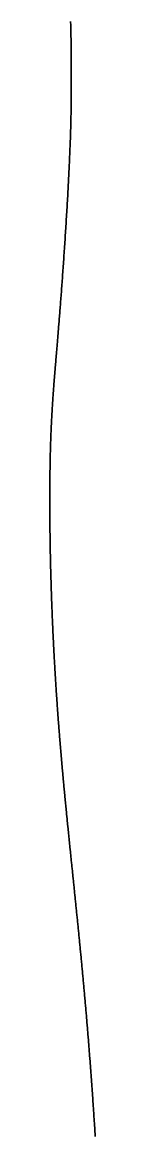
# Model space of a CAD drawing. Header units: inches. Extents: x 130170 to 284068, y 377793 to 804530.
# Drawn here: x 259867 to 259869.1, y 742876.7 to 742929.3 of the extents above; entities that cross this region are included whole.
import ezdxf

# ---------------------------------------------------------------- set-up
doc = ezdxf.new("R2010")
doc.units = ezdxf.units.IN
doc.header["$MEASUREMENT"] = 0
doc.layers.add('muni_il', color=7, linetype='Continuous')

msp = doc.modelspace()

# ---------------------------------------------------------------- linework, layer by layer
at = {"layer": 'muni_il'}
for points in [[(259869.118, 742876.676), (259869.114, 742876.746), (259869.109, 742876.816), (259869.105, 742876.886), (259869.101, 742876.956), (259869.096, 742877.026), (259869.092, 742877.096), (259869.087, 742877.167), (259869.083, 742877.237), (259869.078, 742877.308), (259869.074, 742877.378), (259869.069, 742877.449), (259869.065, 742877.519), (259869.06, 742877.59), (259869.056, 742877.661), (259869.051, 742877.732), (259869.046, 742877.803), (259869.042, 742877.874), (259869.037, 742877.945), (259869.032, 742878.016), (259869.027, 742878.087), (259869.023, 742878.159), (259869.018, 742878.23), (259869.013, 742878.301), (259869.008, 742878.373), (259869.003, 742878.444), (259868.998, 742878.516), (259868.993, 742878.588), (259868.988, 742878.659), (259868.983, 742878.731), (259868.978, 742878.803), (259868.973, 742878.874), (259868.968, 742878.946), (259868.963, 742879.018), (259868.958, 742879.09), (259868.953, 742879.162), (259868.948, 742879.234), (259868.943, 742879.305), (259868.937, 742879.377), (259868.932, 742879.449), (259868.927, 742879.521), (259868.922, 742879.593), (259868.916, 742879.665), (259868.911, 742879.737), (259868.906, 742879.809), (259868.9, 742879.882), (259868.895, 742879.954), (259868.889, 742880.026), (259868.884, 742880.098), (259868.878, 742880.17), (259868.873, 742880.242), (259868.867, 742880.314), (259868.862, 742880.386), (259868.856, 742880.458), (259868.851, 742880.53), (259868.845, 742880.602), (259868.839, 742880.674), (259868.834, 742880.746), (259868.828, 742880.818), (259868.823, 742880.89), (259868.817, 742880.962), (259868.811, 742881.034), (259868.805, 742881.106), (259868.8, 742881.177), (259868.794, 742881.249), (259868.788, 742881.321), (259868.782, 742881.393), (259868.776, 742881.464), (259868.771, 742881.536), (259868.765, 742881.608), (259868.759, 742881.679), (259868.753, 742881.751), (259868.747, 742881.822), (259868.741, 742881.894), (259868.735, 742881.965), (259868.729, 742882.036), (259868.723, 742882.107), (259868.717, 742882.179), (259868.711, 742882.25), (259868.705, 742882.321), (259868.699, 742882.392), (259868.693, 742882.463), (259868.687, 742882.533), (259868.681, 742882.604), (259868.675, 742882.675), (259868.669, 742882.746), (259868.663, 742882.816), (259868.656, 742882.887), (259868.65, 742882.957), (259868.644, 742883.027), (259868.638, 742883.098), (259868.632, 742883.168), (259868.625, 742883.238), (259868.619, 742883.308), (259868.613, 742883.378), (259868.607, 742883.447), (259868.6, 742883.517), (259868.594, 742883.587), (259868.588, 742883.656), (259868.582, 742883.726), (259868.575, 742883.795), (259868.569, 742883.864), (259868.563, 742883.933), (259868.556, 742884.002), (259868.55, 742884.071), (259868.544, 742884.14), (259868.537, 742884.209), (259868.531, 742884.277), (259868.525, 742884.346), (259868.518, 742884.414), (259868.512, 742884.483), (259868.506, 742884.551), (259868.499, 742884.619), (259868.493, 742884.687), (259868.487, 742884.754), (259868.48, 742884.822), (259868.474, 742884.89), (259868.467, 742884.957), (259868.461, 742885.025), (259868.455, 742885.092), (259868.448, 742885.159), (259868.442, 742885.226), (259868.435, 742885.293), (259868.429, 742885.359), (259868.422, 742885.426), (259868.416, 742885.492), (259868.41, 742885.559), (259868.403, 742885.625), (259868.397, 742885.691), (259868.39, 742885.757), (259868.384, 742885.823), (259868.378, 742885.888), (259868.371, 742885.954), (259868.365, 742886.019), (259868.358, 742886.085), (259868.352, 742886.15), (259868.345, 742886.215), (259868.339, 742886.28), (259868.333, 742886.344), (259868.326, 742886.409), (259868.32, 742886.473), (259868.313, 742886.538), (259868.307, 742886.602), (259868.301, 742886.666), (259868.294, 742886.73), (259868.288, 742886.793), (259868.281, 742886.857), (259868.275, 742886.92), (259868.269, 742886.984), (259868.262, 742887.047), (259868.256, 742887.11), (259868.25, 742887.173), (259868.243, 742887.236), (259868.237, 742887.298), (259868.231, 742887.361), (259868.224, 742887.423), (259868.218, 742887.485), (259868.212, 742887.548), (259868.205, 742887.609), (259868.199, 742887.671), (259868.193, 742887.733), (259868.187, 742887.794), (259868.18, 742887.855), (259868.174, 742887.917), (259868.168, 742887.978), (259868.162, 742888.039), (259868.155, 742888.099), (259868.149, 742888.16), (259868.143, 742888.221), (259868.137, 742888.281), (259868.131, 742888.341), (259868.125, 742888.401), (259868.118, 742888.461), (259868.112, 742888.521), (259868.106, 742888.58), (259868.1, 742888.64), (259868.094, 742888.699), (259868.088, 742888.758), (259868.082, 742888.817), (259868.076, 742888.876), (259868.07, 742888.935), (259868.064, 742888.994), (259868.058, 742889.052), (259868.052, 742889.11), (259868.046, 742889.169), (259868.04, 742889.227), (259868.034, 742889.284), (259868.028, 742889.342), (259868.022, 742889.4), (259868.016, 742889.457), (259868.01, 742889.515), (259868.004, 742889.572), (259867.998, 742889.629), (259867.992, 742889.686), (259867.986, 742889.743), (259867.981, 742889.799), (259867.975, 742889.856), (259867.969, 742889.912), (259867.963, 742889.968), (259867.957, 742890.024), (259867.952, 742890.081), (259867.946, 742890.136), (259867.94, 742890.192), (259867.935, 742890.248), (259867.929, 742890.303), (259867.923, 742890.358), (259867.918, 742890.414), (259867.912, 742890.469), (259867.906, 742890.523), (259867.901, 742890.578), (259867.895, 742890.633), (259867.89, 742890.688), (259867.884, 742890.742), (259867.879, 742890.796), (259867.873, 742890.85), (259867.868, 742890.904), (259867.862, 742890.958), (259867.857, 742891.012), (259867.851, 742891.066), (259867.846, 742891.119), (259867.841, 742891.173), (259867.835, 742891.226), (259867.83, 742891.279), (259867.825, 742891.332), (259867.819, 742891.385), (259867.814, 742891.438), (259867.809, 742891.49), (259867.803, 742891.543), (259867.798, 742891.595), (259867.793, 742891.648), (259867.788, 742891.7), (259867.783, 742891.752), (259867.778, 742891.804), (259867.772, 742891.856), (259867.767, 742891.907), (259867.762, 742891.959), (259867.757, 742892.011), (259867.752, 742892.062), (259867.747, 742892.113), (259867.742, 742892.164), (259867.737, 742892.215), (259867.732, 742892.266), (259867.727, 742892.317), (259867.722, 742892.368), (259867.717, 742892.419), (259867.713, 742892.469), (259867.708, 742892.519), (259867.703, 742892.57), (259867.698, 742892.62), (259867.693, 742892.67), (259867.688, 742892.72), (259867.684, 742892.77), (259867.679, 742892.82), (259867.674, 742892.869), (259867.669, 742892.919), (259867.665, 742892.968), (259867.66, 742893.018), (259867.656, 742893.067), (259867.651, 742893.116), (259867.646, 742893.165), (259867.642, 742893.214), (259867.637, 742893.263), (259867.633, 742893.312), (259867.628, 742893.361), (259867.624, 742893.409), (259867.619, 742893.458), (259867.615, 742893.506), (259867.61, 742893.554), (259867.606, 742893.603), (259867.602, 742893.651), (259867.597, 742893.699), (259867.593, 742893.747), (259867.588, 742893.795), (259867.584, 742893.842), (259867.58, 742893.89), (259867.576, 742893.938), (259867.571, 742893.985), (259867.567, 742894.033), (259867.563, 742894.08), (259867.559, 742894.127), (259867.555, 742894.174), (259867.55, 742894.221), (259867.546, 742894.269), (259867.542, 742894.316), (259867.538, 742894.362), (259867.534, 742894.409), (259867.53, 742894.456), (259867.526, 742894.502), (259867.522, 742894.549), (259867.518, 742894.595), (259867.514, 742894.642), (259867.51, 742894.688), (259867.506, 742894.734), (259867.502, 742894.781), (259867.498, 742894.827), (259867.494, 742894.873), (259867.49, 742894.919), (259867.486, 742894.964), (259867.483, 742895.01), (259867.479, 742895.056), (259867.475, 742895.102), (259867.471, 742895.147), (259867.468, 742895.193), (259867.464, 742895.238), (259867.46, 742895.283), (259867.456, 742895.329), (259867.453, 742895.374), (259867.449, 742895.419), (259867.445, 742895.464), (259867.442, 742895.509), (259867.438, 742895.554), (259867.435, 742895.599), (259867.431, 742895.644), (259867.428, 742895.689), (259867.424, 742895.733), (259867.42, 742895.778), (259867.417, 742895.823), (259867.413, 742895.867), (259867.41, 742895.912), (259867.407, 742895.956), (259867.403, 742896), (259867.4, 742896.045), (259867.396, 742896.089), (259867.393, 742896.133), (259867.389, 742896.177), (259867.386, 742896.221), (259867.383, 742896.265), (259867.379, 742896.309), (259867.376, 742896.353), (259867.373, 742896.397), (259867.37, 742896.441), (259867.366, 742896.485), (259867.363, 742896.528), (259867.36, 742896.572), (259867.357, 742896.616), (259867.354, 742896.659), (259867.35, 742896.703), (259867.347, 742896.746), (259867.344, 742896.79), (259867.341, 742896.833), (259867.338, 742896.876), (259867.335, 742896.92), (259867.332, 742896.963), (259867.329, 742897.006), (259867.326, 742897.049), (259867.323, 742897.092), (259867.32, 742897.135), (259867.317, 742897.178), (259867.314, 742897.221), (259867.311, 742897.264), (259867.308, 742897.307), (259867.305, 742897.35), (259867.302, 742897.393), (259867.299, 742897.436), (259867.296, 742897.479), (259867.293, 742897.521), (259867.29, 742897.564), (259867.288, 742897.607), (259867.285, 742897.649), (259867.282, 742897.692), (259867.279, 742897.735), (259867.276, 742897.777), (259867.274, 742897.82), (259867.271, 742897.862), (259867.268, 742897.904), (259867.265, 742897.947), (259867.263, 742897.989), (259867.26, 742898.032), (259867.257, 742898.074), (259867.255, 742898.116), (259867.252, 742898.159), (259867.249, 742898.201), (259867.247, 742898.243), (259867.244, 742898.285), (259867.241, 742898.328), (259867.239, 742898.37), (259867.236, 742898.412), (259867.234, 742898.454), (259867.231, 742898.496), (259867.229, 742898.538), (259867.226, 742898.58), (259867.224, 742898.623), (259867.221, 742898.665), (259867.219, 742898.707), (259867.216, 742898.749), (259867.214, 742898.791), (259867.211, 742898.833), (259867.209, 742898.875), (259867.207, 742898.917), (259867.204, 742898.959), (259867.202, 742899.001), (259867.199, 742899.043), (259867.197, 742899.085), (259867.195, 742899.127), (259867.192, 742899.169), (259867.19, 742899.211), (259867.188, 742899.252), (259867.185, 742899.294), (259867.183, 742899.336), (259867.181, 742899.378), (259867.179, 742899.42), (259867.176, 742899.462), (259867.174, 742899.504), (259867.172, 742899.546), (259867.17, 742899.588), (259867.167, 742899.63), (259867.165, 742899.672), (259867.163, 742899.714), (259867.161, 742899.755), (259867.159, 742899.797), (259867.157, 742899.839), (259867.154, 742899.881), (259867.152, 742899.923), (259867.15, 742899.965), (259867.148, 742900.007), (259867.146, 742900.049), (259867.144, 742900.091), (259867.142, 742900.133), (259867.14, 742900.175), (259867.138, 742900.217), (259867.136, 742900.26), (259867.134, 742900.302), (259867.132, 742900.344), (259867.13, 742900.386), (259867.128, 742900.428), (259867.126, 742900.47), (259867.124, 742900.512), (259867.122, 742900.554), (259867.12, 742900.597), (259867.118, 742900.639), (259867.116, 742900.681), (259867.114, 742900.723), (259867.113, 742900.765), (259867.111, 742900.808), (259867.109, 742900.85), (259867.107, 742900.892), (259867.105, 742900.935), (259867.103, 742900.977), (259867.102, 742901.02), (259867.1, 742901.062), (259867.098, 742901.104), (259867.096, 742901.147), (259867.094, 742901.189), (259867.093, 742901.232), (259867.091, 742901.274), (259867.089, 742901.317), (259867.088, 742901.36), (259867.086, 742901.402), (259867.084, 742901.445), (259867.082, 742901.488), (259867.081, 742901.53), (259867.079, 742901.573), (259867.077, 742901.616), (259867.076, 742901.659), (259867.074, 742901.702), (259867.073, 742901.745), (259867.071, 742901.787), (259867.069, 742901.83), (259867.068, 742901.873), (259867.066, 742901.916), (259867.065, 742901.959), (259867.063, 742902.002), (259867.062, 742902.046), (259867.06, 742902.089), (259867.059, 742902.132), (259867.057, 742902.175), (259867.056, 742902.218), (259867.054, 742902.262), (259867.053, 742902.305), (259867.051, 742902.348), (259867.05, 742902.392), (259867.048, 742902.435), (259867.047, 742902.479), (259867.046, 742902.522), (259867.044, 742902.566), (259867.043, 742902.609), (259867.042, 742902.653), (259867.04, 742902.696), (259867.039, 742902.74), (259867.038, 742902.784), (259867.036, 742902.828), (259867.035, 742902.871), (259867.034, 742902.915), (259867.032, 742902.959), (259867.031, 742903.003), (259867.03, 742903.047), (259867.029, 742903.091), (259867.027, 742903.135), (259867.026, 742903.179), (259867.025, 742903.223), (259867.024, 742903.267), (259867.023, 742903.311), (259867.021, 742903.355), (259867.02, 742903.399), (259867.019, 742903.443), (259867.018, 742903.487), (259867.017, 742903.532), (259867.016, 742903.576), (259867.015, 742903.62), (259867.014, 742903.665), (259867.013, 742903.709), (259867.012, 742903.753), (259867.011, 742903.798), (259867.01, 742903.842), (259867.009, 742903.886), (259867.008, 742903.931), (259867.007, 742903.975), (259867.006, 742904.02), (259867.005, 742904.065), (259867.004, 742904.109), (259867.003, 742904.154), (259867.002, 742904.198), (259867.001, 742904.243), (259867, 742904.288), (259867, 742904.332), (259866.999, 742904.377), (259866.998, 742904.421), (259866.997, 742904.466), (259866.996, 742904.511), (259866.996, 742904.556), (259866.995, 742904.6), (259866.994, 742904.645), (259866.993, 742904.69), (259866.992, 742904.735), (259866.992, 742904.779), (259866.991, 742904.824), (259866.99, 742904.869), (259866.99, 742904.914), (259866.989, 742904.959), (259866.989, 742905.003), (259866.988, 742905.048), (259866.987, 742905.093), (259866.987, 742905.138), (259866.986, 742905.183), (259866.986, 742905.227), (259866.985, 742905.272), (259866.985, 742905.317), (259866.984, 742905.362), (259866.984, 742905.406), (259866.983, 742905.451), (259866.982, 742905.496), (259866.982, 742905.541), (259866.982, 742905.585), (259866.981, 742905.63), (259866.981, 742905.675), (259866.98, 742905.719), (259866.98, 742905.764), (259866.98, 742905.809), (259866.979, 742905.853), (259866.979, 742905.898), (259866.979, 742905.943), (259866.979, 742905.987), (259866.978, 742906.032), (259866.978, 742906.076), (259866.978, 742906.121), (259866.978, 742906.165), (259866.977, 742906.21), (259866.977, 742906.254), (259866.977, 742906.298), (259866.977, 742906.343), (259866.977, 742906.387), (259866.977, 742906.431), (259866.977, 742906.475), (259866.976, 742906.52), (259866.976, 742906.564), (259866.976, 742906.608), (259866.976, 742906.652), (259866.976, 742906.696), (259866.976, 742906.74), (259866.976, 742906.784), (259866.976, 742906.828), (259866.976, 742906.871), (259866.977, 742906.915), (259866.977, 742906.959), (259866.977, 742907.003), (259866.977, 742907.046), (259866.977, 742907.09), (259866.977, 742907.133), (259866.977, 742907.177), (259866.978, 742907.22), (259866.978, 742907.263), (259866.978, 742907.307), (259866.978, 742907.35), (259866.979, 742907.393), (259866.979, 742907.436), (259866.979, 742907.479), (259866.98, 742907.522), (259866.98, 742907.565), (259866.98, 742907.608), (259866.981, 742907.65), (259866.981, 742907.693), (259866.981, 742907.736), (259866.982, 742907.778), (259866.982, 742907.821), (259866.983, 742907.863), (259866.983, 742907.906), (259866.984, 742907.948), (259866.984, 742907.99), (259866.985, 742908.032), (259866.986, 742908.074), (259866.986, 742908.116), (259866.987, 742908.158), (259866.987, 742908.2), (259866.988, 742908.242), (259866.989, 742908.283), (259866.989, 742908.325), (259866.99, 742908.366), (259866.991, 742908.408), (259866.992, 742908.449), (259866.992, 742908.491), (259866.993, 742908.532), (259866.994, 742908.573), (259866.995, 742908.614), (259866.996, 742908.655), (259866.997, 742908.696), (259866.998, 742908.737), (259866.999, 742908.777), (259866.999, 742908.818), (259867, 742908.859), (259867.001, 742908.899), (259867.002, 742908.94), (259867.003, 742908.98), (259867.005, 742909.02), (259867.006, 742909.061), (259867.007, 742909.101), (259867.008, 742909.141), (259867.009, 742909.181), (259867.01, 742909.221), (259867.011, 742909.261), (259867.013, 742909.301), (259867.014, 742909.34), (259867.015, 742909.38), (259867.016, 742909.42), (259867.018, 742909.459), (259867.019, 742909.499), (259867.02, 742909.538), (259867.021, 742909.577), (259867.023, 742909.617), (259867.024, 742909.656), (259867.026, 742909.695), (259867.027, 742909.734), (259867.029, 742909.774), (259867.03, 742909.813), (259867.032, 742909.852), (259867.033, 742909.891), (259867.035, 742909.93), (259867.037, 742909.969), (259867.038, 742910.008), (259867.04, 742910.046), (259867.042, 742910.085), (259867.043, 742910.124), (259867.045, 742910.163), (259867.047, 742910.202), (259867.049, 742910.24), (259867.05, 742910.279), (259867.052, 742910.318), (259867.054, 742910.357), (259867.056, 742910.396), (259867.058, 742910.434), (259867.06, 742910.473), (259867.062, 742910.512), (259867.064, 742910.551), (259867.066, 742910.59), (259867.068, 742910.628), (259867.07, 742910.667), (259867.072, 742910.706), (259867.074, 742910.745), (259867.077, 742910.784), (259867.079, 742910.823), (259867.081, 742910.863), (259867.083, 742910.902), (259867.086, 742910.941), (259867.088, 742910.981), (259867.09, 742911.02), (259867.093, 742911.06), (259867.095, 742911.099), (259867.098, 742911.139), (259867.1, 742911.179), (259867.103, 742911.219), (259867.105, 742911.259), (259867.108, 742911.299), (259867.111, 742911.34), (259867.113, 742911.38), (259867.116, 742911.421), (259867.119, 742911.461), (259867.122, 742911.502), (259867.125, 742911.544), (259867.127, 742911.585), (259867.13, 742911.626), (259867.133, 742911.668), (259867.136, 742911.71), (259867.139, 742911.752), (259867.142, 742911.795), (259867.146, 742911.837), (259867.149, 742911.88), (259867.152, 742911.923), (259867.155, 742911.967), (259867.158, 742912.01), (259867.162, 742912.054), (259867.165, 742912.098), (259867.168, 742912.143), (259867.172, 742912.188), (259867.175, 742912.233), (259867.179, 742912.278), (259867.182, 742912.324), (259867.186, 742912.37), (259867.19, 742912.417), (259867.193, 742912.464), (259867.197, 742912.511), (259867.201, 742912.558), (259867.205, 742912.607), (259867.209, 742912.655), (259867.213, 742912.704), (259867.217, 742912.753), (259867.221, 742912.803), (259867.225, 742912.853), (259867.229, 742912.904), (259867.233, 742912.955), (259867.237, 742913.007), (259867.242, 742913.059), (259867.246, 742913.112), (259867.25, 742913.165), (259867.255, 742913.219), (259867.259, 742913.273), (259867.264, 742913.328), (259867.268, 742913.383), (259867.273, 742913.439), (259867.278, 742913.496), (259867.283, 742913.553), (259867.287, 742913.611), (259867.292, 742913.669), (259867.297, 742913.728), (259867.302, 742913.788), (259867.307, 742913.848), (259867.312, 742913.909), (259867.317, 742913.971), (259867.322, 742914.034), (259867.328, 742914.097), (259867.333, 742914.161), (259867.338, 742914.225), (259867.344, 742914.291), (259867.349, 742914.357), (259867.355, 742914.423), (259867.36, 742914.491), (259867.366, 742914.559), (259867.371, 742914.628), (259867.377, 742914.698), (259867.383, 742914.769), (259867.389, 742914.84), (259867.394, 742914.912), (259867.4, 742914.986), (259867.406, 742915.059), (259867.412, 742915.134), (259867.418, 742915.21), (259867.424, 742915.286), (259867.431, 742915.363), (259867.437, 742915.441), (259867.443, 742915.52), (259867.449, 742915.6), (259867.456, 742915.681), (259867.462, 742915.762), (259867.468, 742915.844), (259867.475, 742915.927), (259867.481, 742916.011), (259867.488, 742916.096), (259867.495, 742916.182), (259867.501, 742916.269), (259867.508, 742916.356), (259867.514, 742916.444), (259867.521, 742916.533), (259867.528, 742916.623), (259867.535, 742916.714), (259867.542, 742916.806), (259867.548, 742916.898), (259867.555, 742916.991), (259867.562, 742917.085), (259867.569, 742917.18), (259867.576, 742917.276), (259867.583, 742917.372), (259867.59, 742917.469), (259867.597, 742917.567), (259867.604, 742917.665), (259867.611, 742917.765), (259867.618, 742917.865), (259867.625, 742917.965), (259867.632, 742918.067), (259867.639, 742918.168), (259867.646, 742918.271), (259867.653, 742918.374), (259867.66, 742918.478), (259867.667, 742918.582), (259867.674, 742918.687), (259867.681, 742918.792), (259867.688, 742918.898), (259867.695, 742919.004), (259867.702, 742919.111), (259867.709, 742919.218), (259867.716, 742919.326), (259867.723, 742919.433), (259867.729, 742919.541), (259867.736, 742919.65), (259867.743, 742919.758), (259867.75, 742919.867), (259867.756, 742919.976), (259867.763, 742920.085), (259867.769, 742920.194), (259867.776, 742920.303), (259867.782, 742920.413), (259867.789, 742920.522), (259867.795, 742920.631), (259867.801, 742920.74), (259867.808, 742920.849), (259867.814, 742920.958), (259867.82, 742921.066), (259867.826, 742921.174), (259867.832, 742921.282), (259867.837, 742921.39), (259867.843, 742921.497), (259867.849, 742921.604), (259867.854, 742921.71), (259867.86, 742921.816), (259867.865, 742921.921), (259867.87, 742922.025), (259867.875, 742922.129), (259867.88, 742922.233), (259867.885, 742922.335), (259867.89, 742922.437), (259867.895, 742922.538), (259867.899, 742922.638), (259867.904, 742922.737), (259867.908, 742922.836), (259867.912, 742922.933), (259867.916, 742923.029), (259867.92, 742923.125), (259867.924, 742923.219), (259867.928, 742923.312), (259867.932, 742923.404), (259867.935, 742923.495), (259867.939, 742923.585), (259867.942, 742923.673), (259867.945, 742923.761), (259867.948, 742923.847), (259867.951, 742923.932), (259867.954, 742924.016), (259867.956, 742924.098), (259867.959, 742924.179), (259867.961, 742924.259), (259867.963, 742924.337), (259867.966, 742924.415), (259867.968, 742924.49), (259867.97, 742924.565), (259867.971, 742924.638), (259867.973, 742924.71), (259867.975, 742924.781), (259867.976, 742924.851), (259867.978, 742924.919), (259867.979, 742924.986), (259867.98, 742925.052), (259867.981, 742925.117), (259867.982, 742925.181), (259867.983, 742925.243), (259867.984, 742925.305), (259867.985, 742925.365), (259867.985, 742925.425), (259867.986, 742925.483), (259867.986, 742925.541), (259867.987, 742925.598), (259867.987, 742925.654), (259867.987, 742925.71), (259867.988, 742925.765), (259867.988, 742925.819), (259867.988, 742925.873), (259867.988, 742925.926), (259867.988, 742925.979), (259867.988, 742926.032), (259867.988, 742926.085), (259867.988, 742926.137), (259867.988, 742926.189), (259867.987, 742926.242), (259867.987, 742926.294), (259867.987, 742926.347), (259867.987, 742926.4), (259867.986, 742926.453), (259867.986, 742926.507), (259867.985, 742926.561), (259867.985, 742926.616), (259867.985, 742926.672), (259867.984, 742926.728), (259867.984, 742926.786), (259867.983, 742926.844), (259867.983, 742926.903), (259867.982, 742926.964), (259867.981, 742927.026), (259867.982, 742928.225), (259867.982, 742928.235), (259867.981, 742928.246), (259867.981, 742928.261), (259867.981, 742928.279), (259867.981, 742928.3), (259867.98, 742928.325), (259867.98, 742928.352), (259867.98, 742928.383), (259867.979, 742928.416), (259867.978, 742928.452), (259867.978, 742928.49), (259867.977, 742928.53), (259867.976, 742928.573), (259867.975, 742928.618), (259867.974, 742928.665), (259867.973, 742928.714), (259867.972, 742928.766), (259867.971, 742928.819), (259867.97, 742928.874), (259867.968, 742928.931), (259867.967, 742928.99), (259867.965, 742929.051), (259867.963, 742929.113), (259867.961, 742929.177), (259867.959, 742929.243), (259867.957, 742929.311)], [(259867.957, 742929.311), (259867.959, 742929.243), (259867.961, 742929.177), (259867.963, 742929.113), (259867.965, 742929.051), (259867.967, 742928.99), (259867.968, 742928.931), (259867.97, 742928.874), (259867.971, 742928.819), (259867.972, 742928.766), (259867.973, 742928.714), (259867.974, 742928.665), (259867.975, 742928.618), (259867.976, 742928.573), (259867.977, 742928.53), (259867.978, 742928.49), (259867.978, 742928.452), (259867.979, 742928.416), (259867.98, 742928.383), (259867.98, 742928.352), (259867.98, 742928.325), (259867.981, 742928.3), (259867.981, 742928.279), (259867.981, 742928.261), (259867.981, 742928.246), (259867.982, 742928.235), (259867.982, 742928.225), (259867.981, 742927.026), (259867.982, 742926.964), (259867.983, 742926.903), (259867.983, 742926.844), (259867.984, 742926.786), (259867.984, 742926.728), (259867.985, 742926.672), (259867.985, 742926.616), (259867.985, 742926.561), (259867.986, 742926.507), (259867.986, 742926.453), (259867.987, 742926.4), (259867.987, 742926.347), (259867.987, 742926.294), (259867.987, 742926.242), (259867.988, 742926.189), (259867.988, 742926.137), (259867.988, 742926.085), (259867.988, 742926.032), (259867.988, 742925.979), (259867.988, 742925.926), (259867.988, 742925.873), (259867.988, 742925.819), (259867.988, 742925.765), (259867.987, 742925.71), (259867.987, 742925.654), (259867.987, 742925.598), (259867.986, 742925.541), (259867.986, 742925.483), (259867.985, 742925.425), (259867.985, 742925.365), (259867.984, 742925.305), (259867.983, 742925.243), (259867.982, 742925.181), (259867.981, 742925.117), (259867.98, 742925.052), (259867.979, 742924.986), (259867.978, 742924.919), (259867.976, 742924.851), (259867.975, 742924.781), (259867.973, 742924.71), (259867.971, 742924.638), (259867.97, 742924.565), (259867.968, 742924.49), (259867.966, 742924.415), (259867.963, 742924.337), (259867.961, 742924.259), (259867.959, 742924.179), (259867.956, 742924.098), (259867.954, 742924.016), (259867.951, 742923.932), (259867.948, 742923.847), (259867.945, 742923.761), (259867.942, 742923.673), (259867.939, 742923.585), (259867.935, 742923.495), (259867.932, 742923.404), (259867.928, 742923.312), (259867.924, 742923.219), (259867.92, 742923.125), (259867.916, 742923.029), (259867.912, 742922.933), (259867.908, 742922.836), (259867.904, 742922.737), (259867.899, 742922.638), (259867.895, 742922.538), (259867.89, 742922.437), (259867.885, 742922.335), (259867.88, 742922.233), (259867.875, 742922.129), (259867.87, 742922.025), (259867.865, 742921.921), (259867.86, 742921.816), (259867.854, 742921.71), (259867.849, 742921.604), (259867.843, 742921.497), (259867.837, 742921.39), (259867.832, 742921.282), (259867.826, 742921.174), (259867.82, 742921.066), (259867.814, 742920.958), (259867.808, 742920.849), (259867.801, 742920.74), (259867.795, 742920.631), (259867.789, 742920.522), (259867.782, 742920.413), (259867.776, 742920.303), (259867.769, 742920.194), (259867.763, 742920.085), (259867.756, 742919.976), (259867.75, 742919.867), (259867.743, 742919.758), (259867.736, 742919.65), (259867.729, 742919.541), (259867.723, 742919.433), (259867.716, 742919.326), (259867.709, 742919.218), (259867.702, 742919.111), (259867.695, 742919.004), (259867.688, 742918.898), (259867.681, 742918.792), (259867.674, 742918.687), (259867.667, 742918.582), (259867.66, 742918.478), (259867.653, 742918.374), (259867.646, 742918.271), (259867.639, 742918.168), (259867.632, 742918.067), (259867.625, 742917.965), (259867.618, 742917.865), (259867.611, 742917.765), (259867.604, 742917.665), (259867.597, 742917.567), (259867.59, 742917.469), (259867.583, 742917.372), (259867.576, 742917.276), (259867.569, 742917.18), (259867.562, 742917.085), (259867.555, 742916.991), (259867.548, 742916.898), (259867.542, 742916.806), (259867.535, 742916.714), (259867.528, 742916.623), (259867.521, 742916.533), (259867.514, 742916.444), (259867.508, 742916.356), (259867.501, 742916.269), (259867.495, 742916.182), (259867.488, 742916.096), (259867.481, 742916.011), (259867.475, 742915.927), (259867.468, 742915.844), (259867.462, 742915.762), (259867.456, 742915.681), (259867.449, 742915.6), (259867.443, 742915.52), (259867.437, 742915.441), (259867.431, 742915.363), (259867.424, 742915.286), (259867.418, 742915.21), (259867.412, 742915.134), (259867.406, 742915.059), (259867.4, 742914.986), (259867.394, 742914.912), (259867.389, 742914.84), (259867.383, 742914.769), (259867.377, 742914.698), (259867.371, 742914.628), (259867.366, 742914.559), (259867.36, 742914.491), (259867.355, 742914.423), (259867.349, 742914.357), (259867.344, 742914.291), (259867.338, 742914.225), (259867.333, 742914.161), (259867.328, 742914.097), (259867.322, 742914.034), (259867.317, 742913.971), (259867.312, 742913.909), (259867.307, 742913.848), (259867.302, 742913.788), (259867.297, 742913.728), (259867.292, 742913.669), (259867.287, 742913.611), (259867.283, 742913.553), (259867.278, 742913.496), (259867.273, 742913.439), (259867.268, 742913.383), (259867.264, 742913.328), (259867.259, 742913.273), (259867.255, 742913.219), (259867.25, 742913.165), (259867.246, 742913.112), (259867.242, 742913.059), (259867.237, 742913.007), (259867.233, 742912.955), (259867.229, 742912.904), (259867.225, 742912.853), (259867.221, 742912.803), (259867.217, 742912.753), (259867.213, 742912.704), (259867.209, 742912.655), (259867.205, 742912.607), (259867.201, 742912.558), (259867.197, 742912.511), (259867.193, 742912.464), (259867.19, 742912.417), (259867.186, 742912.37), (259867.182, 742912.324), (259867.179, 742912.278), (259867.175, 742912.233), (259867.172, 742912.188), (259867.168, 742912.143), (259867.165, 742912.098), (259867.162, 742912.054), (259867.158, 742912.01), (259867.155, 742911.967), (259867.152, 742911.923), (259867.149, 742911.88), (259867.146, 742911.837), (259867.142, 742911.795), (259867.139, 742911.752), (259867.136, 742911.71), (259867.133, 742911.668), (259867.13, 742911.626), (259867.127, 742911.585), (259867.125, 742911.544), (259867.122, 742911.502), (259867.119, 742911.461), (259867.116, 742911.421), (259867.113, 742911.38), (259867.111, 742911.34), (259867.108, 742911.299), (259867.105, 742911.259), (259867.103, 742911.219), (259867.1, 742911.179), (259867.098, 742911.139), (259867.095, 742911.099), (259867.093, 742911.06), (259867.09, 742911.02), (259867.088, 742910.981), (259867.086, 742910.941), (259867.083, 742910.902), (259867.081, 742910.863), (259867.079, 742910.823), (259867.077, 742910.784), (259867.074, 742910.745), (259867.072, 742910.706), (259867.07, 742910.667), (259867.068, 742910.628), (259867.066, 742910.59), (259867.064, 742910.551), (259867.062, 742910.512), (259867.06, 742910.473), (259867.058, 742910.434), (259867.056, 742910.396), (259867.054, 742910.357), (259867.052, 742910.318), (259867.05, 742910.279), (259867.049, 742910.24), (259867.047, 742910.202), (259867.045, 742910.163), (259867.043, 742910.124), (259867.042, 742910.085), (259867.04, 742910.046), (259867.038, 742910.008), (259867.037, 742909.969), (259867.035, 742909.93), (259867.033, 742909.891), (259867.032, 742909.852), (259867.03, 742909.813), (259867.029, 742909.774), (259867.027, 742909.734), (259867.026, 742909.695), (259867.024, 742909.656), (259867.023, 742909.617), (259867.021, 742909.577), (259867.02, 742909.538), (259867.019, 742909.499), (259867.018, 742909.459), (259867.016, 742909.42), (259867.015, 742909.38), (259867.014, 742909.34), (259867.013, 742909.301), (259867.011, 742909.261), (259867.01, 742909.221), (259867.009, 742909.181), (259867.008, 742909.141), (259867.007, 742909.101), (259867.006, 742909.061), (259867.005, 742909.02), (259867.003, 742908.98), (259867.002, 742908.94), (259867.001, 742908.899), (259867, 742908.859), (259866.999, 742908.818), (259866.999, 742908.777), (259866.998, 742908.737), (259866.997, 742908.696), (259866.996, 742908.655), (259866.995, 742908.614), (259866.994, 742908.573), (259866.993, 742908.532), (259866.992, 742908.491), (259866.992, 742908.449), (259866.991, 742908.408), (259866.99, 742908.366), (259866.989, 742908.325), (259866.989, 742908.283), (259866.988, 742908.242), (259866.987, 742908.2), (259866.987, 742908.158), (259866.986, 742908.116), (259866.986, 742908.074), (259866.985, 742908.032), (259866.984, 742907.99), (259866.984, 742907.948), (259866.983, 742907.906), (259866.983, 742907.863), (259866.982, 742907.821), (259866.982, 742907.778), (259866.981, 742907.736), (259866.981, 742907.693), (259866.981, 742907.65), (259866.98, 742907.608), (259866.98, 742907.565), (259866.98, 742907.522), (259866.979, 742907.479), (259866.979, 742907.436), (259866.979, 742907.393), (259866.978, 742907.35), (259866.978, 742907.307), (259866.978, 742907.263), (259866.978, 742907.22), (259866.977, 742907.177), (259866.977, 742907.133), (259866.977, 742907.09), (259866.977, 742907.046), (259866.977, 742907.003), (259866.977, 742906.959), (259866.977, 742906.915), (259866.976, 742906.871), (259866.976, 742906.828), (259866.976, 742906.784), (259866.976, 742906.74), (259866.976, 742906.696), (259866.976, 742906.652), (259866.976, 742906.608), (259866.976, 742906.564), (259866.976, 742906.52), (259866.977, 742906.475), (259866.977, 742906.431), (259866.977, 742906.387), (259866.977, 742906.343), (259866.977, 742906.298), (259866.977, 742906.254), (259866.977, 742906.21), (259866.978, 742906.165), (259866.978, 742906.121), (259866.978, 742906.076), (259866.978, 742906.032), (259866.979, 742905.987), (259866.979, 742905.943), (259866.979, 742905.898), (259866.979, 742905.853), (259866.98, 742905.809), (259866.98, 742905.764), (259866.98, 742905.719), (259866.981, 742905.675), (259866.981, 742905.63), (259866.982, 742905.585), (259866.982, 742905.541), (259866.982, 742905.496), (259866.983, 742905.451), (259866.984, 742905.406), (259866.984, 742905.362), (259866.985, 742905.317), (259866.985, 742905.272), (259866.986, 742905.227), (259866.986, 742905.183), (259866.987, 742905.138), (259866.987, 742905.093), (259866.988, 742905.048), (259866.989, 742905.003), (259866.989, 742904.959), (259866.99, 742904.914), (259866.99, 742904.869), (259866.991, 742904.824), (259866.992, 742904.779), (259866.992, 742904.735), (259866.993, 742904.69), (259866.994, 742904.645), (259866.995, 742904.6), (259866.996, 742904.556), (259866.996, 742904.511), (259866.997, 742904.466), (259866.998, 742904.421), (259866.999, 742904.377), (259867, 742904.332), (259867, 742904.288), (259867.001, 742904.243), (259867.002, 742904.198), (259867.003, 742904.154), (259867.004, 742904.109), (259867.005, 742904.065), (259867.006, 742904.02), (259867.007, 742903.975), (259867.008, 742903.931), (259867.009, 742903.886), (259867.01, 742903.842), (259867.011, 742903.798), (259867.012, 742903.753), (259867.013, 742903.709), (259867.014, 742903.665), (259867.015, 742903.62), (259867.016, 742903.576), (259867.017, 742903.532), (259867.018, 742903.487), (259867.019, 742903.443), (259867.02, 742903.399), (259867.021, 742903.355), (259867.023, 742903.311), (259867.024, 742903.267), (259867.025, 742903.223), (259867.026, 742903.179), (259867.027, 742903.135), (259867.029, 742903.091), (259867.03, 742903.047), (259867.031, 742903.003), (259867.032, 742902.959), (259867.034, 742902.915), (259867.035, 742902.871), (259867.036, 742902.828), (259867.038, 742902.784), (259867.039, 742902.74), (259867.04, 742902.696), (259867.042, 742902.653), (259867.043, 742902.609), (259867.044, 742902.566), (259867.046, 742902.522), (259867.047, 742902.479), (259867.048, 742902.435), (259867.05, 742902.392), (259867.051, 742902.348), (259867.053, 742902.305), (259867.054, 742902.262), (259867.056, 742902.218), (259867.057, 742902.175), (259867.059, 742902.132), (259867.06, 742902.089), (259867.062, 742902.046), (259867.063, 742902.002), (259867.065, 742901.959), (259867.066, 742901.916), (259867.068, 742901.873), (259867.069, 742901.83), (259867.071, 742901.787), (259867.073, 742901.745), (259867.074, 742901.702), (259867.076, 742901.659), (259867.077, 742901.616), (259867.079, 742901.573), (259867.081, 742901.53), (259867.082, 742901.488), (259867.084, 742901.445), (259867.086, 742901.402), (259867.088, 742901.36), (259867.089, 742901.317), (259867.091, 742901.274), (259867.093, 742901.232), (259867.094, 742901.189), (259867.096, 742901.147), (259867.098, 742901.104), (259867.1, 742901.062), (259867.102, 742901.02), (259867.103, 742900.977), (259867.105, 742900.935), (259867.107, 742900.892), (259867.109, 742900.85), (259867.111, 742900.808), (259867.113, 742900.765), (259867.114, 742900.723), (259867.116, 742900.681), (259867.118, 742900.639), (259867.12, 742900.597), (259867.122, 742900.554), (259867.124, 742900.512), (259867.126, 742900.47), (259867.128, 742900.428), (259867.13, 742900.386), (259867.132, 742900.344), (259867.134, 742900.302), (259867.136, 742900.26), (259867.138, 742900.217), (259867.14, 742900.175), (259867.142, 742900.133), (259867.144, 742900.091), (259867.146, 742900.049), (259867.148, 742900.007), (259867.15, 742899.965), (259867.152, 742899.923), (259867.154, 742899.881), (259867.157, 742899.839), (259867.159, 742899.797), (259867.161, 742899.755), (259867.163, 742899.714), (259867.165, 742899.672), (259867.167, 742899.63), (259867.17, 742899.588), (259867.172, 742899.546), (259867.174, 742899.504), (259867.176, 742899.462), (259867.179, 742899.42), (259867.181, 742899.378), (259867.183, 742899.336), (259867.185, 742899.294), (259867.188, 742899.252), (259867.19, 742899.211), (259867.192, 742899.169), (259867.195, 742899.127), (259867.197, 742899.085), (259867.199, 742899.043), (259867.202, 742899.001), (259867.204, 742898.959), (259867.207, 742898.917), (259867.209, 742898.875), (259867.211, 742898.833), (259867.214, 742898.791), (259867.216, 742898.749), (259867.219, 742898.707), (259867.221, 742898.665), (259867.224, 742898.623), (259867.226, 742898.58), (259867.229, 742898.538), (259867.231, 742898.496), (259867.234, 742898.454), (259867.236, 742898.412), (259867.239, 742898.37), (259867.241, 742898.328), (259867.244, 742898.285), (259867.247, 742898.243), (259867.249, 742898.201), (259867.252, 742898.159), (259867.255, 742898.116), (259867.257, 742898.074), (259867.26, 742898.032), (259867.263, 742897.989), (259867.265, 742897.947), (259867.268, 742897.904), (259867.271, 742897.862), (259867.274, 742897.82), (259867.276, 742897.777), (259867.279, 742897.735), (259867.282, 742897.692), (259867.285, 742897.649), (259867.288, 742897.607), (259867.29, 742897.564), (259867.293, 742897.521), (259867.296, 742897.479), (259867.299, 742897.436), (259867.302, 742897.393), (259867.305, 742897.35), (259867.308, 742897.307), (259867.311, 742897.264), (259867.314, 742897.221), (259867.317, 742897.178), (259867.32, 742897.135), (259867.323, 742897.092), (259867.326, 742897.049), (259867.329, 742897.006), (259867.332, 742896.963), (259867.335, 742896.92), (259867.338, 742896.876), (259867.341, 742896.833), (259867.344, 742896.79), (259867.347, 742896.746), (259867.35, 742896.703), (259867.354, 742896.659), (259867.357, 742896.616), (259867.36, 742896.572), (259867.363, 742896.528), (259867.366, 742896.485), (259867.37, 742896.441), (259867.373, 742896.397), (259867.376, 742896.353), (259867.379, 742896.309), (259867.383, 742896.265), (259867.386, 742896.221), (259867.389, 742896.177), (259867.393, 742896.133), (259867.396, 742896.089), (259867.4, 742896.045), (259867.403, 742896), (259867.407, 742895.956), (259867.41, 742895.912), (259867.413, 742895.867), (259867.417, 742895.823), (259867.42, 742895.778), (259867.424, 742895.733), (259867.428, 742895.689), (259867.431, 742895.644), (259867.435, 742895.599), (259867.438, 742895.554), (259867.442, 742895.509), (259867.445, 742895.464), (259867.449, 742895.419), (259867.453, 742895.374), (259867.456, 742895.329), (259867.46, 742895.283), (259867.464, 742895.238), (259867.468, 742895.193), (259867.471, 742895.147), (259867.475, 742895.102), (259867.479, 742895.056), (259867.483, 742895.01), (259867.486, 742894.964), (259867.49, 742894.919), (259867.494, 742894.873), (259867.498, 742894.827), (259867.502, 742894.781), (259867.506, 742894.734), (259867.51, 742894.688), (259867.514, 742894.642), (259867.518, 742894.595), (259867.522, 742894.549), (259867.526, 742894.502), (259867.53, 742894.456), (259867.534, 742894.409), (259867.538, 742894.362), (259867.542, 742894.316), (259867.546, 742894.269), (259867.55, 742894.221), (259867.555, 742894.174), (259867.559, 742894.127), (259867.563, 742894.08), (259867.567, 742894.033), (259867.571, 742893.985), (259867.576, 742893.938), (259867.58, 742893.89), (259867.584, 742893.842), (259867.588, 742893.795), (259867.593, 742893.747), (259867.597, 742893.699), (259867.602, 742893.651), (259867.606, 742893.603), (259867.61, 742893.554), (259867.615, 742893.506), (259867.619, 742893.458), (259867.624, 742893.409), (259867.628, 742893.361), (259867.633, 742893.312), (259867.637, 742893.263), (259867.642, 742893.214), (259867.646, 742893.165), (259867.651, 742893.116), (259867.656, 742893.067), (259867.66, 742893.018), (259867.665, 742892.968), (259867.669, 742892.919), (259867.674, 742892.869), (259867.679, 742892.82), (259867.684, 742892.77), (259867.688, 742892.72), (259867.693, 742892.67), (259867.698, 742892.62), (259867.703, 742892.57), (259867.708, 742892.519), (259867.713, 742892.469), (259867.717, 742892.419), (259867.722, 742892.368), (259867.727, 742892.317), (259867.732, 742892.266), (259867.737, 742892.215), (259867.742, 742892.164), (259867.747, 742892.113), (259867.752, 742892.062), (259867.757, 742892.011), (259867.762, 742891.959), (259867.767, 742891.907), (259867.772, 742891.856), (259867.778, 742891.804), (259867.783, 742891.752), (259867.788, 742891.7), (259867.793, 742891.648), (259867.798, 742891.595), (259867.803, 742891.543), (259867.809, 742891.49), (259867.814, 742891.438), (259867.819, 742891.385), (259867.825, 742891.332), (259867.83, 742891.279), (259867.835, 742891.226), (259867.841, 742891.173), (259867.846, 742891.119), (259867.851, 742891.066), (259867.857, 742891.012), (259867.862, 742890.958), (259867.868, 742890.904), (259867.873, 742890.85), (259867.879, 742890.796), (259867.884, 742890.742), (259867.89, 742890.688), (259867.895, 742890.633), (259867.901, 742890.578), (259867.906, 742890.523), (259867.912, 742890.469), (259867.918, 742890.414), (259867.923, 742890.358), (259867.929, 742890.303), (259867.935, 742890.248), (259867.94, 742890.192), (259867.946, 742890.136), (259867.952, 742890.081), (259867.957, 742890.024), (259867.963, 742889.968), (259867.969, 742889.912), (259867.975, 742889.856), (259867.981, 742889.799), (259867.986, 742889.743), (259867.992, 742889.686), (259867.998, 742889.629), (259868.004, 742889.572), (259868.01, 742889.515), (259868.016, 742889.457), (259868.022, 742889.4), (259868.028, 742889.342), (259868.034, 742889.284), (259868.04, 742889.227), (259868.046, 742889.169), (259868.052, 742889.11), (259868.058, 742889.052), (259868.064, 742888.994), (259868.07, 742888.935), (259868.076, 742888.876), (259868.082, 742888.817), (259868.088, 742888.758), (259868.094, 742888.699), (259868.1, 742888.64), (259868.106, 742888.58), (259868.112, 742888.521), (259868.118, 742888.461), (259868.125, 742888.401), (259868.131, 742888.341), (259868.137, 742888.281), (259868.143, 742888.221), (259868.149, 742888.16), (259868.155, 742888.099), (259868.162, 742888.039), (259868.168, 742887.978), (259868.174, 742887.917), (259868.18, 742887.855), (259868.187, 742887.794), (259868.193, 742887.733), (259868.199, 742887.671), (259868.205, 742887.609), (259868.212, 742887.548), (259868.218, 742887.485), (259868.224, 742887.423), (259868.231, 742887.361), (259868.237, 742887.298), (259868.243, 742887.236), (259868.25, 742887.173), (259868.256, 742887.11), (259868.262, 742887.047), (259868.269, 742886.984), (259868.275, 742886.92), (259868.281, 742886.857), (259868.288, 742886.793), (259868.294, 742886.73), (259868.301, 742886.666), (259868.307, 742886.602), (259868.313, 742886.538), (259868.32, 742886.473), (259868.326, 742886.409), (259868.333, 742886.344), (259868.339, 742886.28), (259868.345, 742886.215), (259868.352, 742886.15), (259868.358, 742886.085), (259868.365, 742886.019), (259868.371, 742885.954), (259868.378, 742885.888), (259868.384, 742885.823), (259868.39, 742885.757), (259868.397, 742885.691), (259868.403, 742885.625), (259868.41, 742885.559), (259868.416, 742885.492), (259868.422, 742885.426), (259868.429, 742885.359), (259868.435, 742885.293), (259868.442, 742885.226), (259868.448, 742885.159), (259868.455, 742885.092), (259868.461, 742885.025), (259868.467, 742884.957), (259868.474, 742884.89), (259868.48, 742884.822), (259868.487, 742884.754), (259868.493, 742884.687), (259868.499, 742884.619), (259868.506, 742884.551), (259868.512, 742884.483), (259868.518, 742884.414), (259868.525, 742884.346), (259868.531, 742884.277), (259868.537, 742884.209), (259868.544, 742884.14), (259868.55, 742884.071), (259868.556, 742884.002), (259868.563, 742883.933), (259868.569, 742883.864), (259868.575, 742883.795), (259868.582, 742883.726), (259868.588, 742883.656), (259868.594, 742883.587), (259868.6, 742883.517), (259868.607, 742883.447), (259868.613, 742883.378), (259868.619, 742883.308), (259868.625, 742883.238), (259868.632, 742883.168), (259868.638, 742883.098), (259868.644, 742883.027), (259868.65, 742882.957), (259868.656, 742882.887), (259868.663, 742882.816), (259868.669, 742882.746), (259868.675, 742882.675), (259868.681, 742882.604), (259868.687, 742882.533), (259868.693, 742882.463), (259868.699, 742882.392), (259868.705, 742882.321), (259868.711, 742882.25), (259868.717, 742882.179), (259868.723, 742882.107), (259868.729, 742882.036), (259868.735, 742881.965), (259868.741, 742881.894), (259868.747, 742881.822), (259868.753, 742881.751), (259868.759, 742881.679), (259868.765, 742881.608), (259868.771, 742881.536), (259868.776, 742881.464), (259868.782, 742881.393), (259868.788, 742881.321), (259868.794, 742881.249), (259868.8, 742881.177), (259868.805, 742881.106), (259868.811, 742881.034), (259868.817, 742880.962), (259868.823, 742880.89), (259868.828, 742880.818), (259868.834, 742880.746), (259868.839, 742880.674), (259868.845, 742880.602), (259868.851, 742880.53), (259868.856, 742880.458), (259868.862, 742880.386), (259868.867, 742880.314), (259868.873, 742880.242), (259868.878, 742880.17), (259868.884, 742880.098), (259868.889, 742880.026), (259868.895, 742879.954), (259868.9, 742879.882), (259868.906, 742879.809), (259868.911, 742879.737), (259868.916, 742879.665), (259868.922, 742879.593), (259868.927, 742879.521), (259868.932, 742879.449), (259868.937, 742879.377), (259868.943, 742879.305), (259868.948, 742879.234), (259868.953, 742879.162), (259868.958, 742879.09), (259868.963, 742879.018), (259868.968, 742878.946), (259868.973, 742878.874), (259868.978, 742878.803), (259868.983, 742878.731), (259868.988, 742878.659), (259868.993, 742878.588), (259868.998, 742878.516), (259869.003, 742878.444), (259869.008, 742878.373), (259869.013, 742878.301), (259869.018, 742878.23), (259869.023, 742878.159), (259869.027, 742878.087), (259869.032, 742878.016), (259869.037, 742877.945), (259869.042, 742877.874), (259869.046, 742877.803), (259869.051, 742877.732), (259869.056, 742877.661), (259869.06, 742877.59), (259869.065, 742877.519), (259869.069, 742877.449), (259869.074, 742877.378), (259869.078, 742877.308), (259869.083, 742877.237), (259869.087, 742877.167), (259869.092, 742877.096), (259869.096, 742877.026), (259869.101, 742876.956), (259869.105, 742876.886), (259869.109, 742876.816), (259869.114, 742876.746), (259869.118, 742876.676)]]:
    msp.add_lwpolyline(points, dxfattribs=at)

doc.saveas('drawing.dxf')
